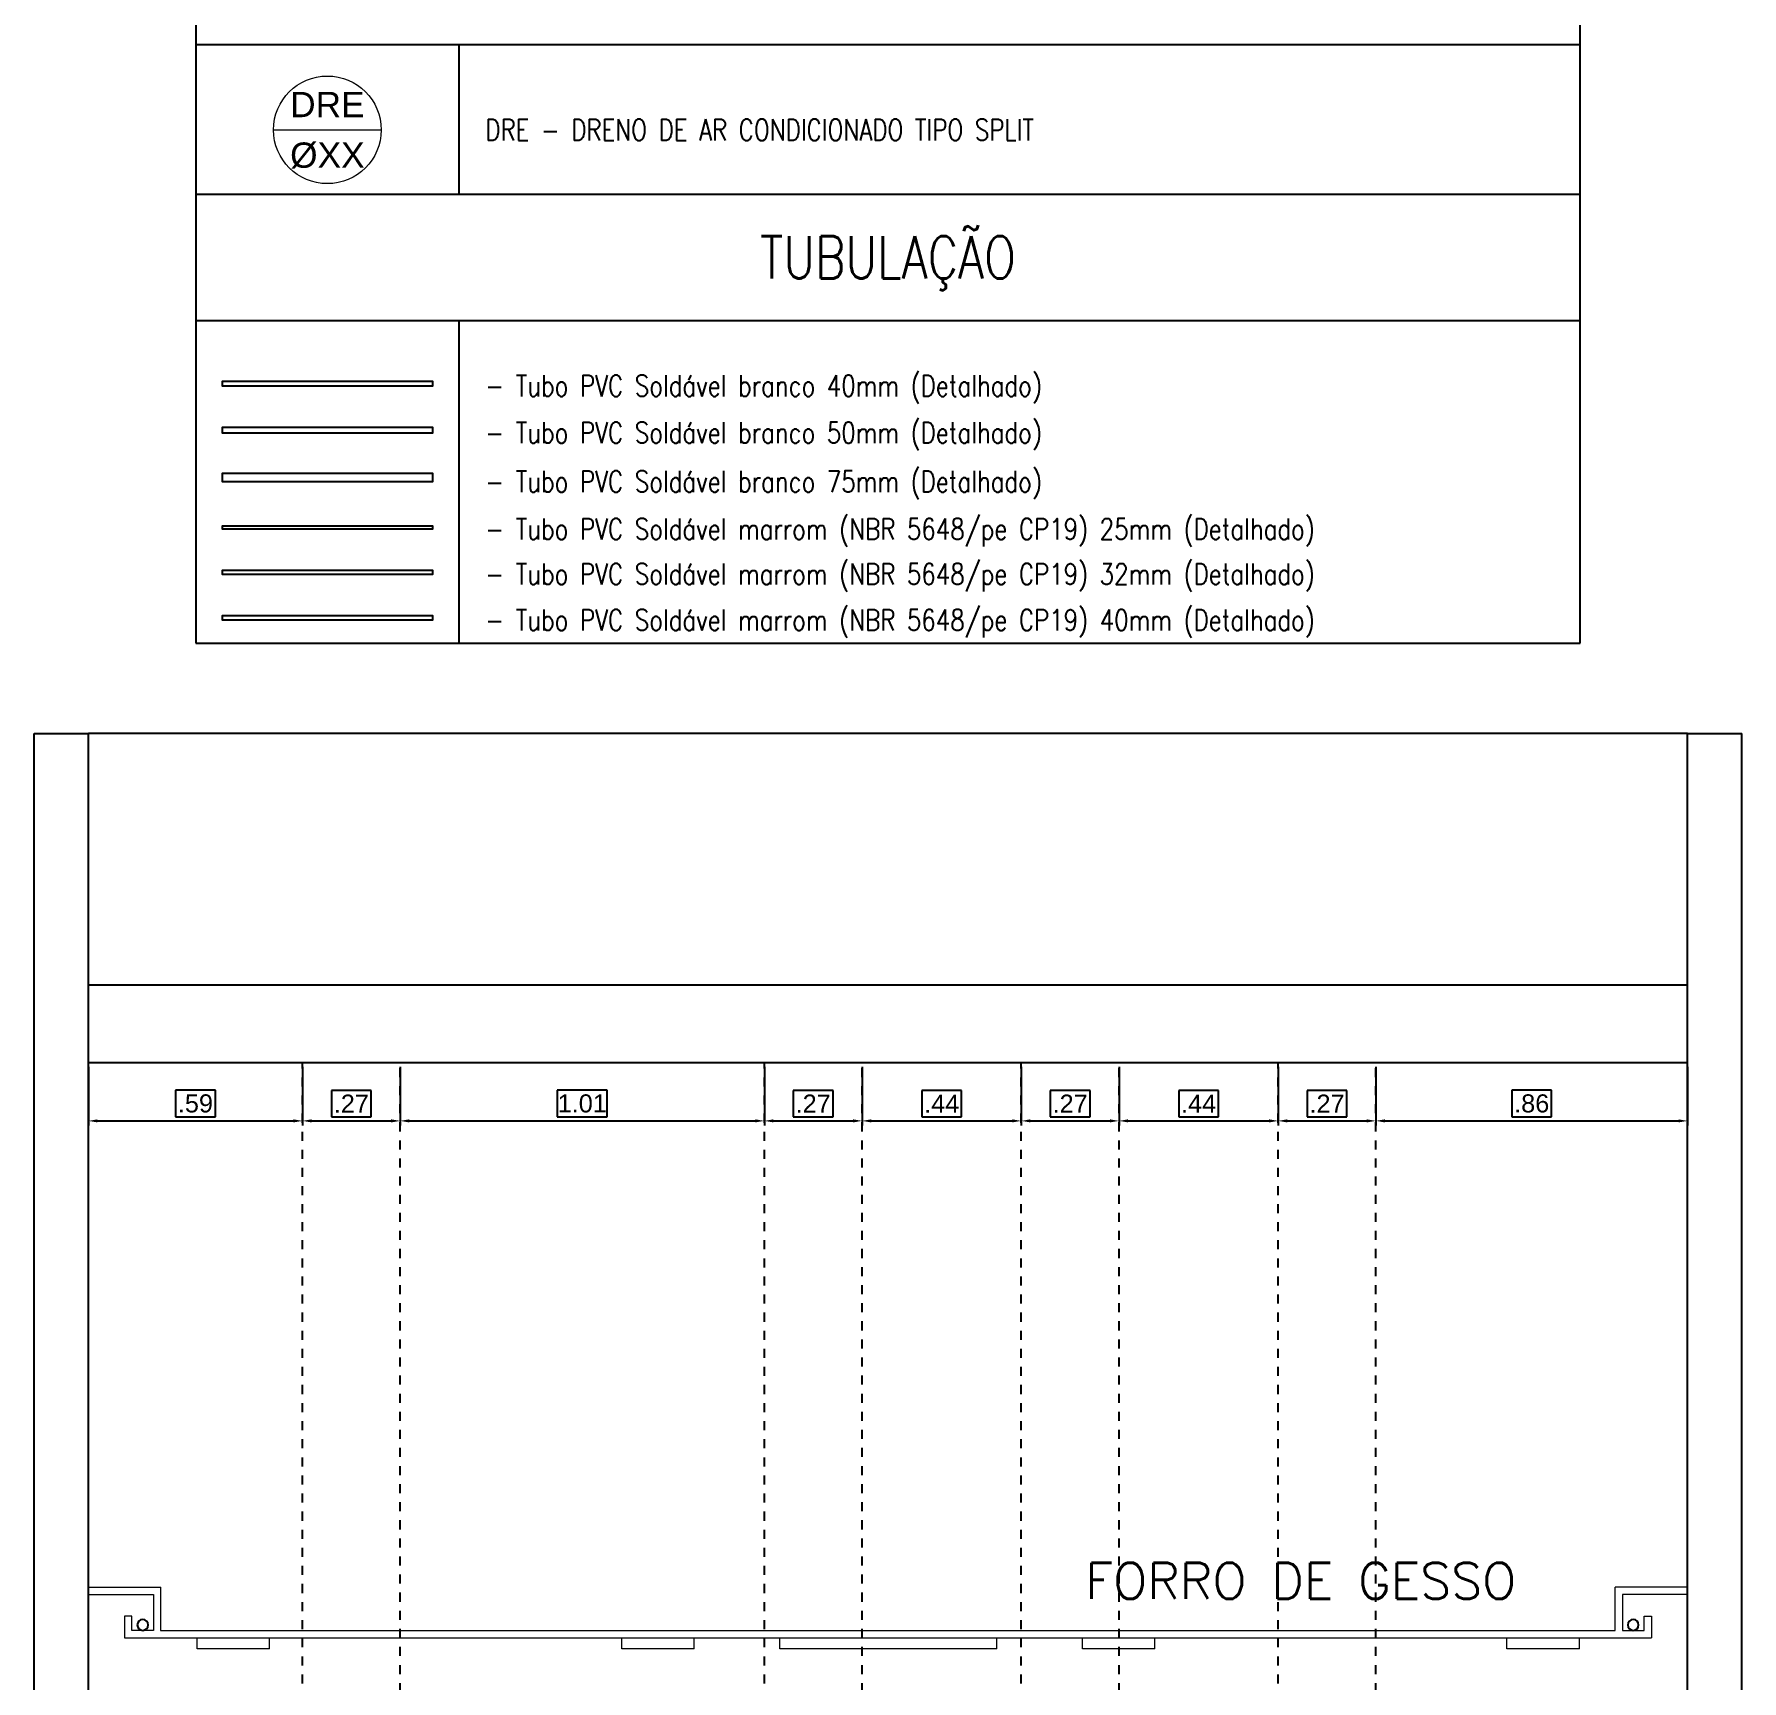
# Model space of a CAD drawing. Extents: x 41.9 to 126, y -21.3 to 38.1.
# Drawn here: x 86.96 to 105.84, y -3.95 to 14.25 of the extents above; entities that cross this region are included whole.
import ezdxf
from ezdxf.enums import TextEntityAlignment as Align

# ---------------------------------------------------------------- set-up
doc = ezdxf.new("R2010")
doc.units = 0
doc.linetypes.add('(_DASHED_)', pattern=[0.3, 0.2, -0.1])
doc.linetypes.add('DASHDOT2', pattern=[0.5, 0.25, -0.125, 0, -0.125])
doc.layers.get('Defpoints').update_dxf_attribs({"linetype": 'CONTINUOUS'})
for name, color, linetype in [('ARQUITETURA_R07', 8, 'CONTINUOUS'), ('IND_PRUMADA_TXT', 7, 'CONTINUOUS'), ('LINHA_EIXO', 8, 'DASHDOT2'), ('LINHA_QUADRO_LEGENDA', 8, 'CONTINUOUS'), ('LISTAGEM_TEXTO', 7, 'CONTINUOUS'), ('TEXTO_QUADRO_LEGENDA', 7, 'CONTINUOUS'), ('TUBO-PVC_SOLDAVEL_BRANCO', 84, 'CONTINUOUS'), ('TUBO-PVC_SOLDAVEL_MARROM', 162, 'CONTINUOUS'), ('US_dimension', 7, 'CONTINUOUS')]:
    doc.layers.add(name, color=color, linetype=linetype)
doc.layers.add('IND_PRUMADA', color=7, linetype='CONTINUOUS', lineweight=5)
doc.styles.add('ARIAL', font='arial.ttf')
doc.styles.add('romans', font='romans.shx')
doc.dimstyles.new('1_25 A.F', dxfattribs={"dimscale": 0, "dimtxt": 0.2, "dimasz": 0.1, "dimexe": 0.05, "dimexo": 0.05, "dimgap": -0.045, "dimtad": 1, "dimlfac": 0.25, "dimzin": 5, "dimdsep": 46, "dimtxsty": 'ARIAL', "dimcen": 0, "dimclrd": 256, "dimclre": 256, "dimclrt": 256, "dimadec": 0, "dimazin": 0, "dimtfac": 1, "dimtmove": 2, "dimatfit": 3, "dimfxl": 0.08, "dimtolj": 1, "dimtzin": 1, "dimlwd": -1, "dimlwe": -1, "dimarcsym": 0})

# ---------------------------------------------------------------- blocks, each defined once
blk = doc.blocks.new('VISTAS')
at = {"layer": 'ARQUITETURA_R07'}
for p, q in [((-1.8061, -1.4435), (-1.8061, 4.2565)), ((-1.8061, 4.2565), (-1.6561, 4.2565)), ((-1.6561, -1.4435), (-1.6561, 4.2565)), ((2.7639, 4.2565), (-1.6561, 4.2565)), ((2.7639, -1.4435), (2.7639, 4.2565)), ((2.7639, 4.2565), (2.9139, 4.2565)), ((2.9139, -1.4435), (2.9139, 4.2565)), ((-1.6561, 3.5619), (2.7639, 3.5619)), ((-1.6561, 3.3469), (2.7639, 3.3469)), ((2.7644, 1.7565), (2.7639, 1.7565))]:
    blk.add_line(p, q, dxfattribs=at)
at = {"layer": 'ARQUITETURA_R07', "lineweight": 9}
for p, q in [((-1.6561, 1.8965), (-1.4561, 1.8965)), ((-1.4561, 1.7765), (-1.4561, 1.8965)), ((2.7639, 1.8965), (2.5639, 1.8965)), ((2.5639, 1.7765), (2.5639, 1.8965)), ((-1.6561, 1.8765), (-1.4761, 1.8765)), ((-1.4761, 1.8765), (-1.4761, 1.7765)), ((2.7639, 1.8765), (2.5839, 1.8765)), ((2.5839, 1.8765), (2.5839, 1.7765)), ((-1.5361, 1.8165), (-1.5561, 1.8165)), ((-1.5561, 1.8165), (-1.5561, 1.7565)), ((-1.5361, 1.7765), (-1.5361, 1.8165)), ((2.6439, 1.8165), (2.6639, 1.8165)), ((2.6439, 1.7765), (2.6439, 1.8165)), ((2.6639, 1.8165), (2.6639, 1.7565)), ((-1.5561, 1.7565), (2.6639, 1.7565)), ((-1.4761, 1.7765), (-1.5361, 1.7765)), ((-1.4567, 1.7765), (2.5639, 1.7765)), ((-1.3551, 1.7265), (-1.3551, 1.7565)), ((-1.3551, 1.7565), (-1.1551, 1.7565)), ((-1.1551, 1.7265), (-1.1551, 1.7565)), ((-0.1817, 1.7265), (-0.1817, 1.7565)), ((-0.1817, 1.7565), (0.0183, 1.7565)), ((0.0183, 1.7265), (0.0183, 1.7565)), ((0.2549, 1.7265), (0.2549, 1.7565)), ((0.2549, 1.7565), (0.8549, 1.7565)), ((0.8549, 1.7265), (0.8549, 1.7565)), ((1.0916, 1.7265), (1.0916, 1.7565)), ((1.0916, 1.7565), (1.2916, 1.7565)), ((1.2916, 1.7265), (1.2916, 1.7565)), ((2.2649, 1.7265), (2.2649, 1.7565)), ((2.2649, 1.7565), (2.4649, 1.7565)), ((2.4649, 1.7265), (2.4649, 1.7565)), ((2.5839, 1.7765), (2.6439, 1.7765)), ((-1.1551, 1.7265), (-1.3551, 1.7265)), ((0.0183, 1.7265), (-0.1817, 1.7265)), ((0.8549, 1.7265), (0.2549, 1.7265)), ((1.2916, 1.7265), (1.0916, 1.7265)), ((2.4649, 1.7265), (2.2649, 1.7265))]:
    blk.add_line(p, q, dxfattribs=at)
at = {"layer": 'ARQUITETURA_R07'}
for centre, start, end in [((-1.5059, 1.7922), 360, 180), ((2.6138, 1.7922), 360, 180), ((-1.5059, 1.7922), 180, 360), ((2.6138, 1.7922), 180, 0)]:
    blk.add_arc(centre, 0.015, start, end, dxfattribs=at)
at = {"layer": 'ARQUITETURA_R07', "style": 'romans'}
blk.add_text('FORRO DE GESSO', height=0.1, dxfattribs=at).set_placement((1.0991, 1.8644))
blk = doc.blocks.new('*D107')
at = {"layer": 'Defpoints', "color": 0, "transparency": 16777216}
for p in [(87.555, 2.883), (89.922, 2.883), (89.922, 2.237)]:
    blk.add_point(p, dxfattribs=at)
at = {"layer": 'US_dimension', "transparency": 16777216}
for p, q in [((87.555, 2.833), (87.555, 2.187)), ((89.922, 2.833), (89.922, 2.187)), ((88.959, 2.576), (88.518, 2.576)), ((88.518, 2.576), (88.518, 2.282)), ((88.959, 2.282), (88.959, 2.576)), ((88.518, 2.282), (88.959, 2.282)), ((87.655, 2.237), (89.822, 2.237))]:
    blk.add_line(p, q, dxfattribs=at)
for points in [[(87.655, 2.254), (87.655, 2.22), (87.555, 2.237)], [(89.822, 2.254), (89.822, 2.22), (89.922, 2.237)]]:
    blk.add_solid(points, dxfattribs=at)
at = {"layer": 'US_dimension', "transparency": 16777216, "insert": (88.738, 2.429), "char_height": 0.2, "attachment_point": 5, "style": 'ARIAL'}
blk.add_mtext('\\A1;.59', dxfattribs=at)
blk = doc.blocks.new('*D108')
at = {"layer": 'Defpoints', "color": 0, "transparency": 16777216}
for p in [(89.922, 2.883), (91.002, 2.883), (91.002, 2.237)]:
    blk.add_point(p, dxfattribs=at)
at = {"layer": 'US_dimension', "transparency": 16777216}
for p, q in [((89.922, 2.833), (89.922, 2.187)), ((91.002, 2.833), (91.002, 2.187)), ((90.682, 2.573), (90.242, 2.573)), ((90.242, 2.573), (90.242, 2.282)), ((90.682, 2.282), (90.682, 2.573)), ((90.242, 2.282), (90.682, 2.282)), ((90.022, 2.237), (90.902, 2.237))]:
    blk.add_line(p, q, dxfattribs=at)
for points in [[(90.022, 2.254), (90.022, 2.22), (89.922, 2.237)], [(90.902, 2.254), (90.902, 2.22), (91.002, 2.237)]]:
    blk.add_solid(points, dxfattribs=at)
at = {"layer": 'US_dimension', "transparency": 16777216, "insert": (90.462, 2.428), "char_height": 0.2, "attachment_point": 5, "style": 'ARIAL'}
blk.add_mtext('\\A1;.27', dxfattribs=at)
blk = doc.blocks.new('*D109')
at = {"layer": 'Defpoints', "color": 0, "transparency": 16777216}
for p in [(91.002, 2.883), (95.028, 2.883), (95.028, 2.237)]:
    blk.add_point(p, dxfattribs=at)
at = {"layer": 'US_dimension', "transparency": 16777216}
for p, q in [((91.002, 2.833), (91.002, 2.187)), ((95.028, 2.833), (95.028, 2.187)), ((93.291, 2.576), (92.739, 2.576)), ((92.739, 2.576), (92.739, 2.282)), ((93.291, 2.282), (93.291, 2.576)), ((92.739, 2.282), (93.291, 2.282)), ((91.102, 2.237), (94.928, 2.237))]:
    blk.add_line(p, q, dxfattribs=at)
for points in [[(91.102, 2.254), (91.102, 2.22), (91.002, 2.237)], [(94.928, 2.254), (94.928, 2.22), (95.028, 2.237)]]:
    blk.add_solid(points, dxfattribs=at)
at = {"layer": 'US_dimension', "transparency": 16777216, "insert": (93.015, 2.429), "char_height": 0.2, "attachment_point": 5, "style": 'ARIAL'}
blk.add_mtext('\\A1;1.01', dxfattribs=at)
blk = doc.blocks.new('*D110')
at = {"layer": 'Defpoints', "color": 0, "transparency": 16777216}
for p in [(95.028, 2.883), (96.109, 2.883), (96.109, 2.237)]:
    blk.add_point(p, dxfattribs=at)
at = {"layer": 'US_dimension', "transparency": 16777216}
for p, q in [((95.028, 2.833), (95.028, 2.187)), ((96.109, 2.833), (96.109, 2.187)), ((95.788, 2.573), (95.348, 2.573)), ((95.348, 2.573), (95.348, 2.282)), ((95.788, 2.282), (95.788, 2.573)), ((95.348, 2.282), (95.788, 2.282)), ((95.128, 2.237), (96.009, 2.237))]:
    blk.add_line(p, q, dxfattribs=at)
for points in [[(95.128, 2.254), (95.128, 2.22), (95.028, 2.237)], [(96.009, 2.254), (96.009, 2.22), (96.109, 2.237)]]:
    blk.add_solid(points, dxfattribs=at)
at = {"layer": 'US_dimension', "transparency": 16777216, "insert": (95.568, 2.428), "char_height": 0.2, "attachment_point": 5, "style": 'ARIAL'}
blk.add_mtext('\\A1;.27', dxfattribs=at)
blk = doc.blocks.new('*D111')
at = {"layer": 'Defpoints', "color": 0, "transparency": 16777216}
for p in [(96.109, 2.883), (97.869, 2.883), (97.869, 2.237)]:
    blk.add_point(p, dxfattribs=at)
at = {"layer": 'US_dimension', "transparency": 16777216}
for p, q in [((96.109, 2.833), (96.109, 2.187)), ((97.869, 2.833), (97.869, 2.187)), ((97.208, 2.572), (96.769, 2.572)), ((96.769, 2.572), (96.769, 2.282)), ((97.208, 2.282), (97.208, 2.572)), ((96.769, 2.282), (97.208, 2.282)), ((96.209, 2.237), (97.769, 2.237))]:
    blk.add_line(p, q, dxfattribs=at)
for points in [[(96.209, 2.254), (96.209, 2.22), (96.109, 2.237)], [(97.769, 2.254), (97.769, 2.22), (97.869, 2.237)]]:
    blk.add_solid(points, dxfattribs=at)
at = {"layer": 'US_dimension', "transparency": 16777216, "insert": (96.989, 2.427), "char_height": 0.2, "attachment_point": 5, "style": 'ARIAL'}
blk.add_mtext('\\A1;.44', dxfattribs=at)
blk = doc.blocks.new('*D112')
at = {"layer": 'Defpoints', "color": 0, "transparency": 16777216}
for p in [(97.869, 2.883), (98.949, 2.883), (98.949, 2.237)]:
    blk.add_point(p, dxfattribs=at)
at = {"layer": 'US_dimension', "transparency": 16777216}
for p, q in [((97.869, 2.833), (97.869, 2.187)), ((98.949, 2.833), (98.949, 2.187)), ((98.629, 2.573), (98.188, 2.573)), ((98.188, 2.573), (98.188, 2.282)), ((98.629, 2.282), (98.629, 2.573)), ((98.188, 2.282), (98.629, 2.282)), ((97.969, 2.237), (98.849, 2.237))]:
    blk.add_line(p, q, dxfattribs=at)
for points in [[(97.969, 2.254), (97.969, 2.22), (97.869, 2.237)], [(98.849, 2.254), (98.849, 2.22), (98.949, 2.237)]]:
    blk.add_solid(points, dxfattribs=at)
at = {"layer": 'US_dimension', "transparency": 16777216, "insert": (98.409, 2.428), "char_height": 0.2, "attachment_point": 5, "style": 'ARIAL'}
blk.add_mtext('\\A1;.27', dxfattribs=at)
blk = doc.blocks.new('*D113')
at = {"layer": 'Defpoints', "color": 0, "transparency": 16777216}
for p in [(98.949, 2.883), (100.709, 2.883), (100.709, 2.237)]:
    blk.add_point(p, dxfattribs=at)
at = {"layer": 'US_dimension', "transparency": 16777216}
for p, q in [((98.949, 2.833), (98.949, 2.187)), ((100.709, 2.833), (100.709, 2.187)), ((100.048, 2.572), (99.609, 2.572)), ((99.609, 2.572), (99.609, 2.282)), ((100.048, 2.282), (100.048, 2.572)), ((99.609, 2.282), (100.048, 2.282)), ((99.049, 2.237), (100.609, 2.237))]:
    blk.add_line(p, q, dxfattribs=at)
for points in [[(99.049, 2.254), (99.049, 2.22), (98.949, 2.237)], [(100.609, 2.254), (100.609, 2.22), (100.709, 2.237)]]:
    blk.add_solid(points, dxfattribs=at)
at = {"layer": 'US_dimension', "transparency": 16777216, "insert": (99.829, 2.427), "char_height": 0.2, "attachment_point": 5, "style": 'ARIAL'}
blk.add_mtext('\\A1;.44', dxfattribs=at)
blk = doc.blocks.new('*D114')
at = {"layer": 'Defpoints', "color": 0, "transparency": 16777216}
for p in [(100.709, 2.883), (101.789, 2.883), (101.789, 2.237)]:
    blk.add_point(p, dxfattribs=at)
at = {"layer": 'US_dimension', "transparency": 16777216}
for p, q in [((100.709, 2.833), (100.709, 2.187)), ((101.789, 2.833), (101.789, 2.187)), ((101.469, 2.573), (101.028, 2.573)), ((101.028, 2.573), (101.028, 2.282)), ((101.469, 2.282), (101.469, 2.573)), ((101.028, 2.282), (101.469, 2.282)), ((100.809, 2.237), (101.689, 2.237))]:
    blk.add_line(p, q, dxfattribs=at)
for points in [[(100.809, 2.254), (100.809, 2.22), (100.709, 2.237)], [(101.689, 2.254), (101.689, 2.22), (101.789, 2.237)]]:
    blk.add_solid(points, dxfattribs=at)
at = {"layer": 'US_dimension', "transparency": 16777216, "insert": (101.249, 2.428), "char_height": 0.2, "attachment_point": 5, "style": 'ARIAL'}
blk.add_mtext('\\A1;.27', dxfattribs=at)
blk = doc.blocks.new('*D115')
at = {"layer": 'Defpoints', "color": 0, "transparency": 16777216}
for p in [(101.789, 2.883), (105.235, 2.883), (105.235, 2.237)]:
    blk.add_point(p, dxfattribs=at)
at = {"layer": 'US_dimension', "transparency": 16777216}
for p, q in [((101.789, 2.833), (101.789, 2.187)), ((105.235, 2.833), (105.235, 2.187)), ((103.732, 2.576), (103.292, 2.576)), ((103.292, 2.576), (103.292, 2.282)), ((103.732, 2.282), (103.732, 2.576)), ((103.292, 2.282), (103.732, 2.282)), ((101.889, 2.237), (105.135, 2.237))]:
    blk.add_line(p, q, dxfattribs=at)
for points in [[(101.889, 2.254), (101.889, 2.22), (101.789, 2.237)], [(105.135, 2.254), (105.135, 2.22), (105.235, 2.237)]]:
    blk.add_solid(points, dxfattribs=at)
at = {"layer": 'US_dimension', "transparency": 16777216, "insert": (103.512, 2.429), "char_height": 0.2, "attachment_point": 5, "style": 'ARIAL'}
blk.add_mtext('\\A1;.86', dxfattribs=at)

msp = doc.modelspace()

# ---------------------------------------------------------------- linework, layer by layer
at = {"layer": 'IND_PRUMADA'}
msp.add_line((89.602, 13.194), (90.793, 13.194), dxfattribs=at)
msp.add_circle((90.197, 13.194), 0.595, dxfattribs=at)
at = {"layer": 'LINHA_EIXO', "linetype": '(_DASHED_)', "ltscale": 0.5}
for p, q in [((89.922, -15.383), (89.922, 2.883)), ((91.002, -12.279), (91.002, 2.883)), ((95.028, -15.383), (95.028, 2.883)), ((96.109, -12.279), (96.109, 2.883)), ((97.869, -15.383), (97.869, 2.883)), ((98.949, -12.279), (98.949, 2.883)), ((100.709, -15.383), (100.709, 2.883)), ((101.789, -12.279), (101.789, 2.883))]:
    msp.add_line(p, q, dxfattribs=at)
at = {"layer": 'LINHA_QUADRO_LEGENDA', "linetype": 'Continuous'}
for p, q in [((88.742, 34.8), (88.742, 7.52)), ((104.048, 7.52), (104.048, 34.8)), ((88.742, 14.139), (104.048, 14.139)), ((91.652, 14.139), (91.652, 12.482)), ((88.742, 12.482), (104.048, 12.482)), ((88.742, 11.085), (104.048, 11.085)), ((91.652, 11.085), (91.652, 7.52)), ((88.742, 7.52), (104.048, 7.52))]:
    msp.add_line(p, q, dxfattribs=at)
at = {"layer": 'TUBO-PVC_SOLDAVEL_BRANCO'}
for points in [[(89.033, 10.387), (89.033, 10.364), (91.361, 10.364), (91.361, 10.387), (91.361, 10.41), (89.033, 10.41)], [(89.033, 9.875), (89.033, 9.845), (91.361, 9.845), (91.361, 9.875), (91.361, 9.904), (89.033, 9.904)], [(89.033, 9.35), (89.033, 9.306), (91.361, 9.306), (91.361, 9.35), (91.361, 9.394), (89.033, 9.394)]]:
    msp.add_lwpolyline(points, close=True, dxfattribs=at)
at = {"layer": 'TUBO-PVC_SOLDAVEL_MARROM'}
for points in [[(89.033, 8.797), (89.033, 8.782), (91.361, 8.782), (91.361, 8.797), (91.361, 8.811), (89.033, 8.811)], [(89.033, 8.302), (89.033, 8.283), (91.361, 8.283), (91.361, 8.302), (91.361, 8.321), (89.033, 8.321)], [(89.033, 7.799), (89.033, 7.776), (91.361, 7.776), (91.361, 7.799), (91.361, 7.822), (89.033, 7.822)]]:
    msp.add_lwpolyline(points, close=True, dxfattribs=at)

# ---------------------------------------------------------------- block references
at = {"layer": 'LISTAGEM_TEXTO', "xscale": 4, "yscale": 4, "zscale": 4}
msp.add_blockref('VISTAS', (94.179, -10.505), dxfattribs=at)

# ---------------------------------------------------------------- texts
at = {"layer": 'IND_PRUMADA_TXT', "style": 'ARIAL'}
for s, p in [('DRE', (90.197, 13.334)), ('%%CXX', (90.197, 12.775))]:
    msp.add_text(s, height=0.2794, dxfattribs=at).set_placement(p, align=Align.CENTER)
at = {"layer": 'TEXTO_QUADRO_LEGENDA', "style": 'romans', "width": 0.8}
for s, p in [('DRE - DRENO DE AR CONDICIONADO TIPO SPLIT', (91.943, 13.194)), ('- Tubo PVC Soldável branco 40mm (Detalhado)', (91.943, 10.364)), ('- Tubo PVC Soldável branco 50mm (Detalhado)', (91.943, 9.845)), ('- Tubo PVC Soldável branco 75mm (Detalhado)', (91.943, 9.306)), ('- Tubo PVC Soldável marrom (NBR 5648/pe CP19) 25mm (Detalhado)', (91.943, 8.782)), ('- Tubo PVC Soldável marrom (NBR 5648/pe CP19) 32mm (Detalhado)', (91.943, 8.283)), ('- Tubo PVC Soldável marrom (NBR 5648/pe CP19) 40mm (Detalhado)', (91.943, 7.776))]:
    msp.add_text(s, height=0.23281, dxfattribs=at).set_placement(p, align=Align.MIDDLE_LEFT)
msp.add_text('TUBULAÇÃO', height=0.4656, dxfattribs=at).set_placement((96.395, 11.784), align=Align.MIDDLE_CENTER)

# ---------------------------------------------------------------- dimensions: what is measured, and where the dimension line sits
at = {"layer": 'US_dimension'}
for base, p1, p2, picture, middle in [((89.922, 2.237), (87.555, 2.883), (89.922, 2.883), '*D107', (88.738, 2.429)), ((91.002, 2.237), (89.922, 2.883), (91.002, 2.883), '*D108', (90.462, 2.428)), ((95.028, 2.237), (91.002, 2.883), (95.028, 2.883), '*D109', (93.015, 2.429)), ((96.109, 2.237), (95.028, 2.883), (96.109, 2.883), '*D110', (95.568, 2.428)), ((97.869, 2.237), (96.109, 2.883), (97.869, 2.883), '*D111', (96.989, 2.427)), ((98.949, 2.237), (97.869, 2.883), (98.949, 2.883), '*D112', (98.409, 2.428)), ((100.709, 2.237), (98.949, 2.883), (100.709, 2.883), '*D113', (99.829, 2.427)), ((101.789, 2.237), (100.709, 2.883), (101.789, 2.883), '*D114', (101.249, 2.428)), ((105.235, 2.237), (101.789, 2.883), (105.235, 2.883), '*D115', (103.512, 2.429))]:
    dim = msp.add_linear_dim(base=base, p1=p1, p2=p2, dimstyle='1_25 A.F', override={"dimscale": 1}, dxfattribs=at)
    dim.commit()
    dim.dimension.update_dxf_attribs({"geometry": picture, "text_midpoint": middle})

doc.saveas('drawing.dxf')
